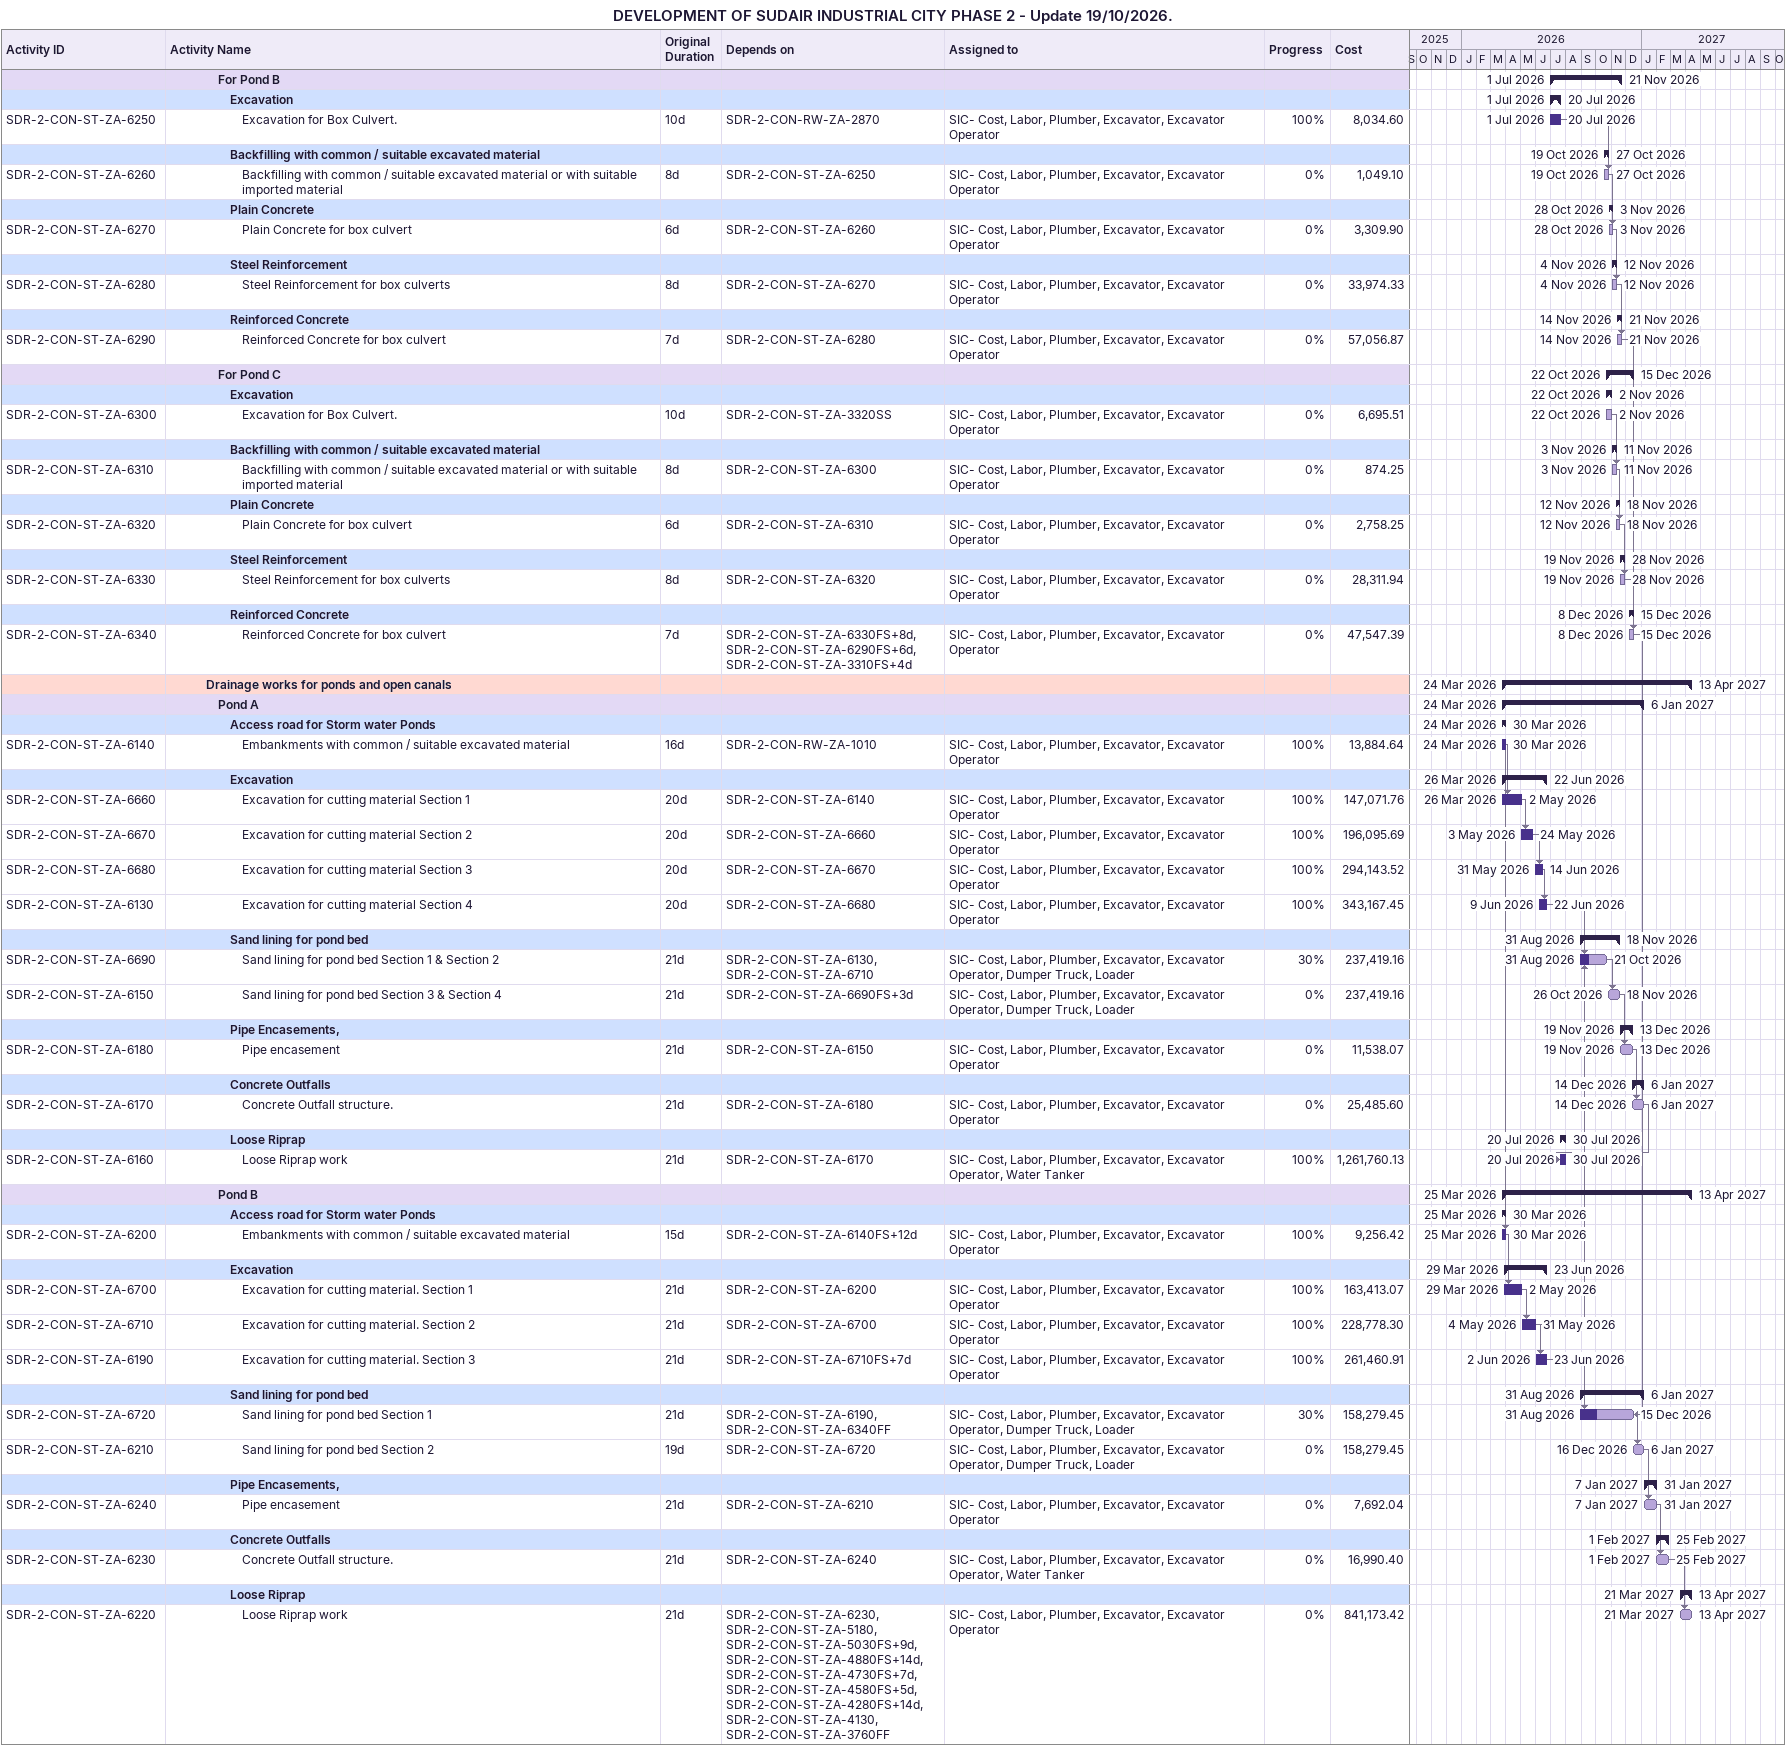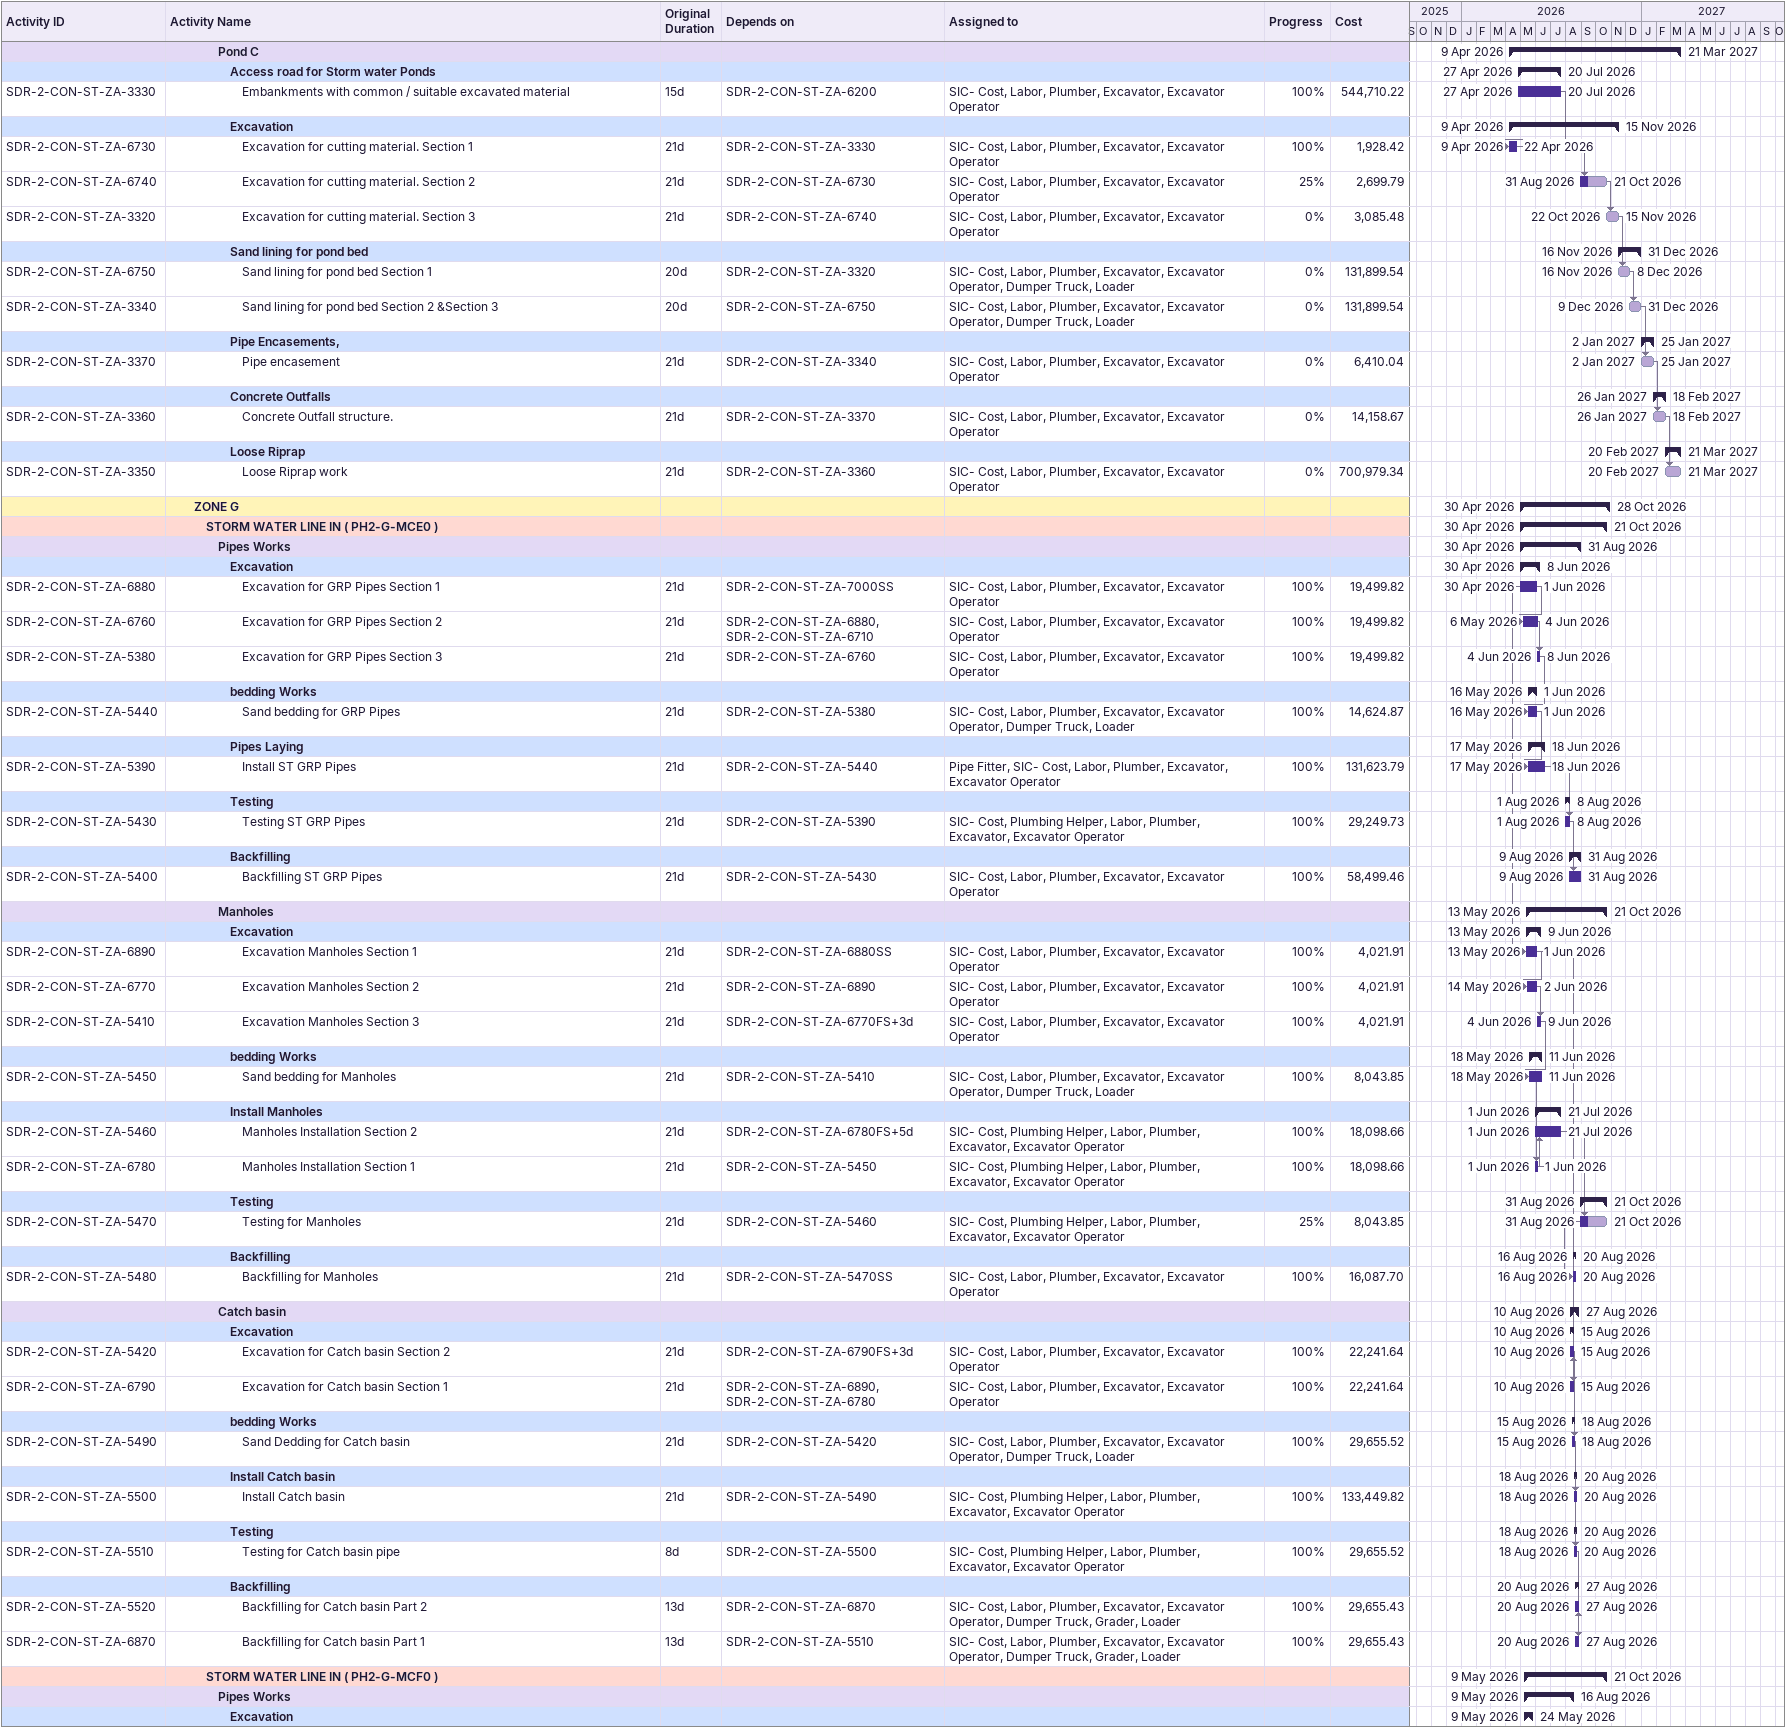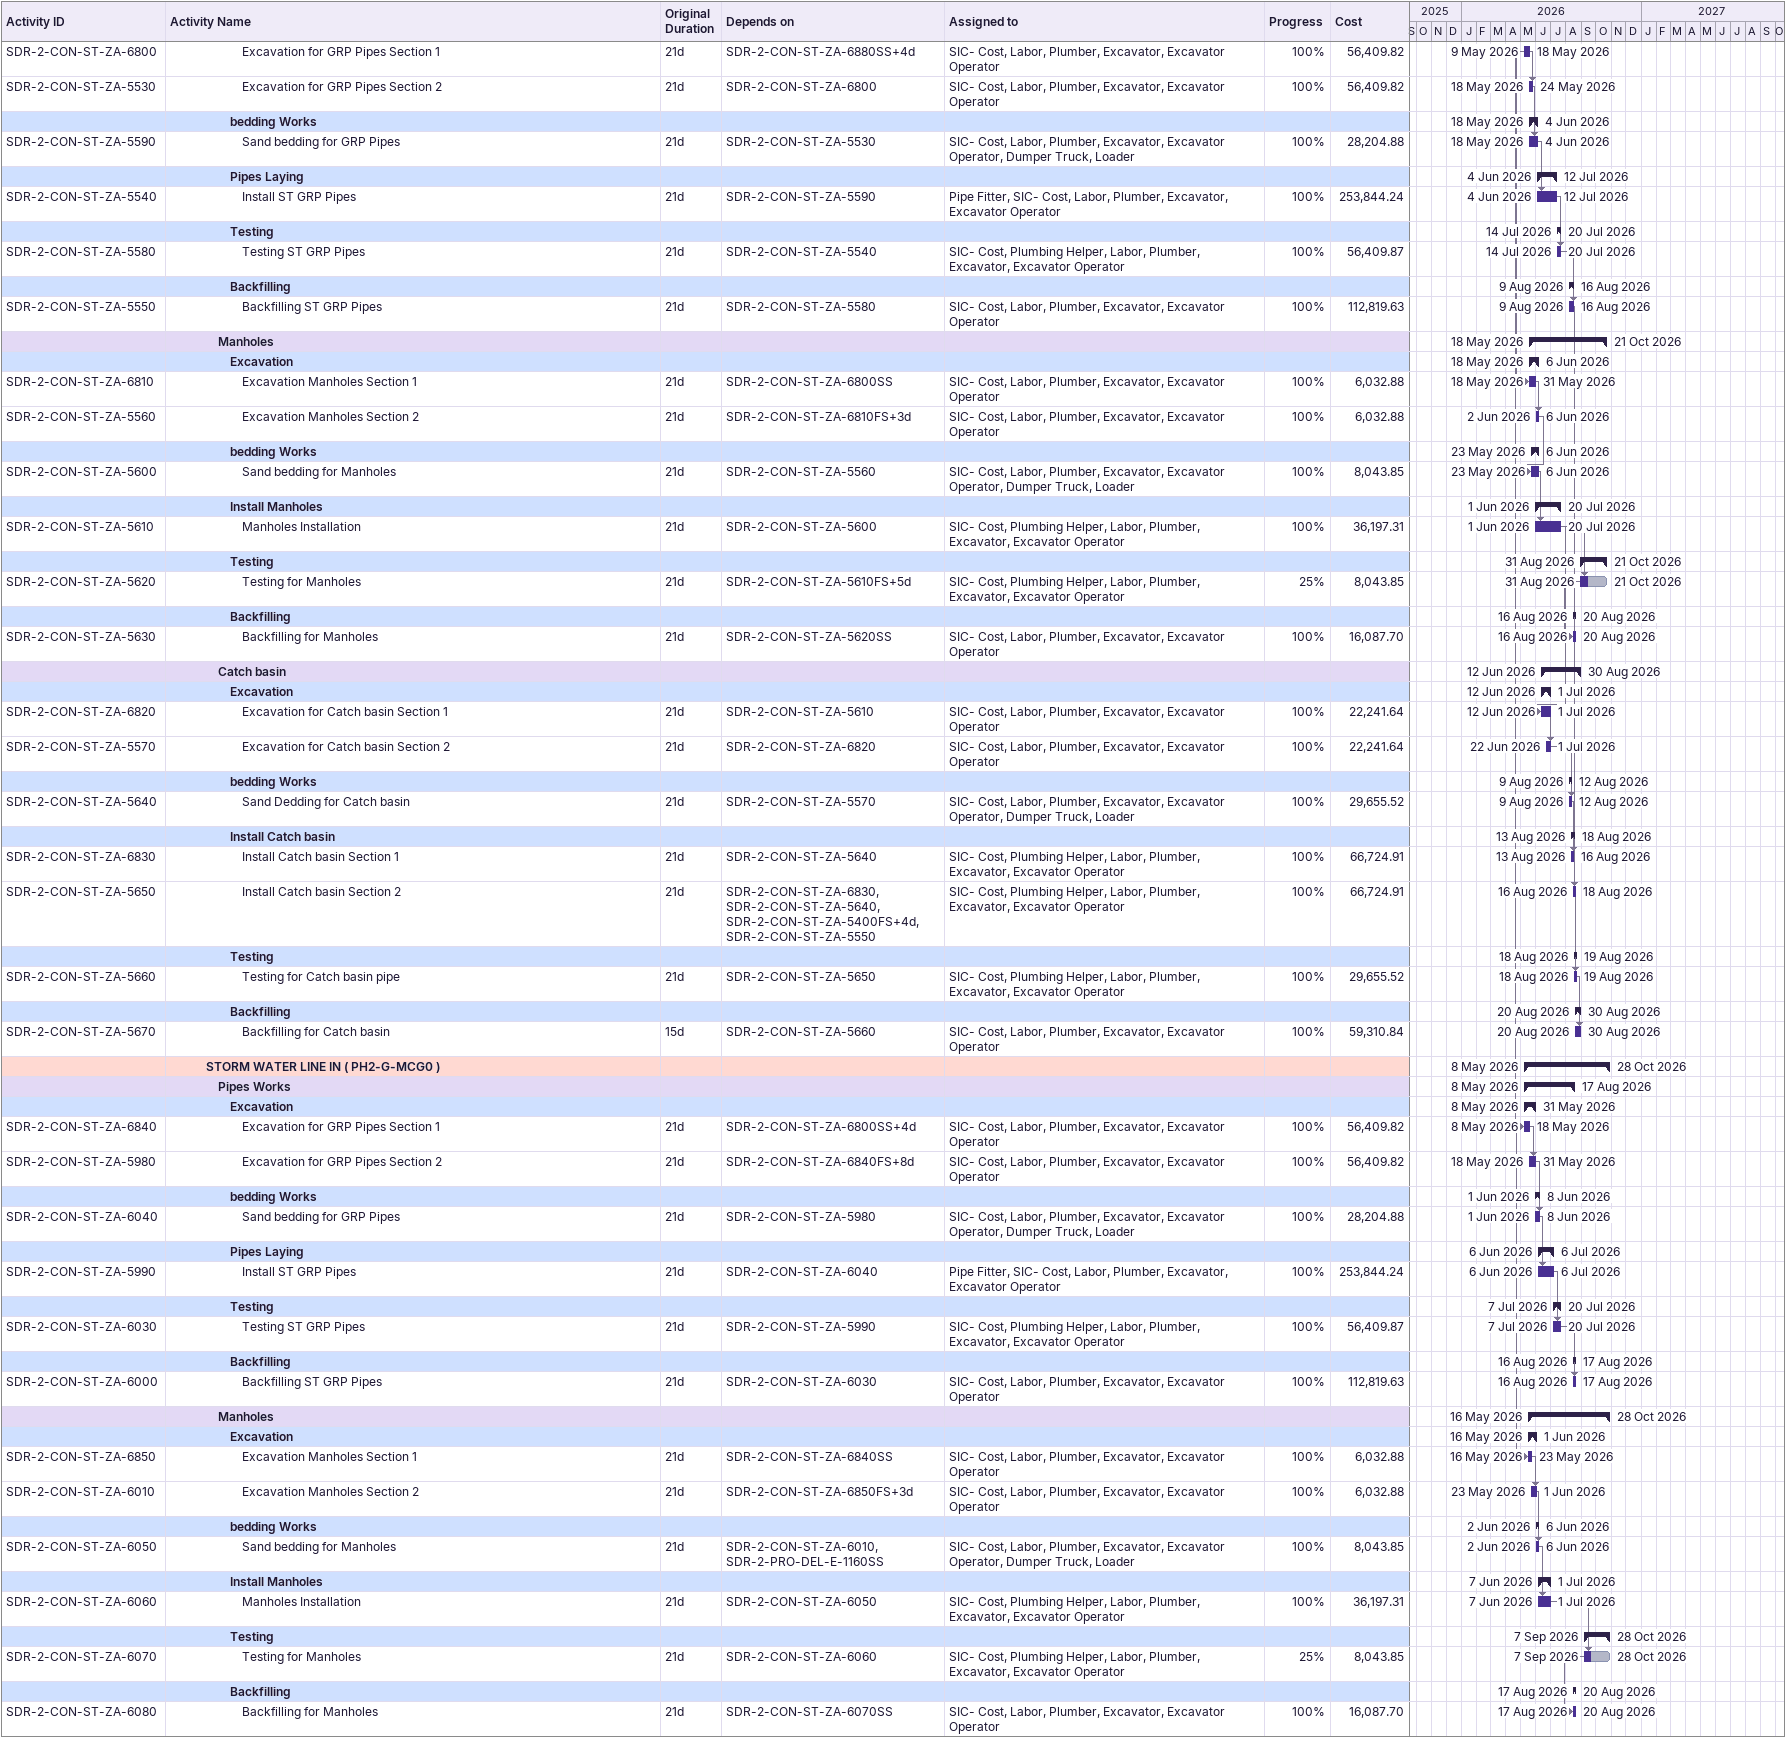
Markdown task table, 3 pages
DEVELOPMENT OF SUDAIR INDUSTRIAL CITY PHASE 2 - Update 19/10/2026.

| ID | Level | Task | Original duration | Start | Finish | Predecessors | Resources | % complete | Cost |
|---|---|---|---|---|---|---|---|---|---|
|  | 5 | **For Pond B** |  | 2026-07-01 | 2026-11-21 |  |  |  |  |
|  | 6 | **Excavation** |  | 2026-07-01 | 2026-07-20 |  |  |  |  |
| SDR-2-CON-ST-ZA-6250 | 7 | Excavation for Box Culvert. | 10d | 2026-07-01 | 2026-07-20 | SDR-2-CON-RW-ZA-2870 | SIC- Cost, Labor, Plumber, Excavator, Excavator Operator | 100 | 8034.60 |
|  | 6 | **Backfilling with common / suitable excavated material** |  | 2026-10-19 | 2026-10-27 |  |  |  |  |
| SDR-2-CON-ST-ZA-6260 | 7 | Backfilling with common / suitable excavated material or with suitable imported material | 8d | 2026-10-19 | 2026-10-27 | SDR-2-CON-ST-ZA-6250 | SIC- Cost, Labor, Plumber, Excavator, Excavator Operator | 0 | 1049.10 |
|  | 6 | **Plain Concrete** |  | 2026-10-28 | 2026-11-03 |  |  |  |  |
| SDR-2-CON-ST-ZA-6270 | 7 | Plain Concrete for box culvert | 6d | 2026-10-28 | 2026-11-03 | SDR-2-CON-ST-ZA-6260 | SIC- Cost, Labor, Plumber, Excavator, Excavator Operator | 0 | 3309.90 |
|  | 6 | **Steel Reinforcement** |  | 2026-11-04 | 2026-11-12 |  |  |  |  |
| SDR-2-CON-ST-ZA-6280 | 7 | Steel Reinforcement for box culverts | 8d | 2026-11-04 | 2026-11-12 | SDR-2-CON-ST-ZA-6270 | SIC- Cost, Labor, Plumber, Excavator, Excavator Operator | 0 | 33974.33 |
|  | 6 | **Reinforced Concrete** |  | 2026-11-14 | 2026-11-21 |  |  |  |  |
| SDR-2-CON-ST-ZA-6290 | 7 | Reinforced Concrete for box culvert | 7d | 2026-11-14 | 2026-11-21 | SDR-2-CON-ST-ZA-6280 | SIC- Cost, Labor, Plumber, Excavator, Excavator Operator | 0 | 57056.87 |
|  | 5 | **For Pond C** |  | 2026-10-22 | 2026-12-15 |  |  |  |  |
|  | 6 | **Excavation** |  | 2026-10-22 | 2026-11-02 |  |  |  |  |
| SDR-2-CON-ST-ZA-6300 | 7 | Excavation for Box Culvert. | 10d | 2026-10-22 | 2026-11-02 | SDR-2-CON-ST-ZA-3320SS | SIC- Cost, Labor, Plumber, Excavator, Excavator Operator | 0 | 6695.51 |
|  | 6 | **Backfilling with common / suitable excavated material** |  | 2026-11-03 | 2026-11-11 |  |  |  |  |
| SDR-2-CON-ST-ZA-6310 | 7 | Backfilling with common / suitable excavated material or with suitable imported material | 8d | 2026-11-03 | 2026-11-11 | SDR-2-CON-ST-ZA-6300 | SIC- Cost, Labor, Plumber, Excavator, Excavator Operator | 0 | 874.25 |
|  | 6 | **Plain Concrete** |  | 2026-11-12 | 2026-11-18 |  |  |  |  |
| SDR-2-CON-ST-ZA-6320 | 7 | Plain Concrete for box culvert | 6d | 2026-11-12 | 2026-11-18 | SDR-2-CON-ST-ZA-6310 | SIC- Cost, Labor, Plumber, Excavator, Excavator Operator | 0 | 2758.25 |
|  | 6 | **Steel Reinforcement** |  | 2026-11-19 | 2026-11-28 |  |  |  |  |
| SDR-2-CON-ST-ZA-6330 | 7 | Steel Reinforcement for box culverts | 8d | 2026-11-19 | 2026-11-28 | SDR-2-CON-ST-ZA-6320 | SIC- Cost, Labor, Plumber, Excavator, Excavator Operator | 0 | 28311.94 |
|  | 6 | **Reinforced Concrete** |  | 2026-12-08 | 2026-12-15 |  |  |  |  |
| SDR-2-CON-ST-ZA-6340 | 7 | Reinforced Concrete for box culvert | 7d | 2026-12-08 | 2026-12-15 | SDR-2-CON-ST-ZA-6330FS+8d, SDR-2-CON-ST-ZA-6290FS+6d, SDR-2-CON-ST-ZA-3310FS+4d | SIC- Cost, Labor, Plumber, Excavator, Excavator Operator | 0 | 47547.39 |
|  | 4 | **Drainage works for ponds and open canals** |  | 2026-03-24 | 2027-04-13 |  |  |  |  |
|  | 5 | **Pond A** |  | 2026-03-24 | 2027-01-06 |  |  |  |  |
|  | 6 | **Access road for Storm water Ponds** |  | 2026-03-24 | 2026-03-30 |  |  |  |  |
| SDR-2-CON-ST-ZA-6140 | 7 | Embankments with common / suitable excavated material | 16d | 2026-03-24 | 2026-03-30 | SDR-2-CON-RW-ZA-1010 | SIC- Cost, Labor, Plumber, Excavator, Excavator Operator | 100 | 13884.64 |
|  | 6 | **Excavation** |  | 2026-03-26 | 2026-06-22 |  |  |  |  |
| SDR-2-CON-ST-ZA-6660 | 7 | Excavation for cutting material Section 1 | 20d | 2026-03-26 | 2026-05-02 | SDR-2-CON-ST-ZA-6140 | SIC- Cost, Labor, Plumber, Excavator, Excavator Operator | 100 | 147071.76 |
| SDR-2-CON-ST-ZA-6670 | 7 | Excavation for cutting material Section 2 | 20d | 2026-05-03 | 2026-05-24 | SDR-2-CON-ST-ZA-6660 | SIC- Cost, Labor, Plumber, Excavator, Excavator Operator | 100 | 196095.69 |
| SDR-2-CON-ST-ZA-6680 | 7 | Excavation for cutting material Section 3 | 20d | 2026-05-31 | 2026-06-14 | SDR-2-CON-ST-ZA-6670 | SIC- Cost, Labor, Plumber, Excavator, Excavator Operator | 100 | 294143.52 |
| SDR-2-CON-ST-ZA-6130 | 7 | Excavation for cutting material Section 4 | 20d | 2026-06-09 | 2026-06-22 | SDR-2-CON-ST-ZA-6680 | SIC- Cost, Labor, Plumber, Excavator, Excavator Operator | 100 | 343167.45 |
|  | 6 | **Sand lining for pond bed** |  | 2026-08-31 | 2026-11-18 |  |  |  |  |
| SDR-2-CON-ST-ZA-6690 | 7 | Sand lining for pond bed Section 1 & Section 2 | 21d | 2026-08-31 | 2026-10-21 | SDR-2-CON-ST-ZA-6130, SDR-2-CON-ST-ZA-6710 | SIC- Cost, Labor, Plumber, Excavator, Excavator Operator, Dumper Truck, Loader | 30 | 237419.16 |
| SDR-2-CON-ST-ZA-6150 | 7 | Sand lining for pond bed Section 3 & Section 4 | 21d | 2026-10-26 | 2026-11-18 | SDR-2-CON-ST-ZA-6690FS+3d | SIC- Cost, Labor, Plumber, Excavator, Excavator Operator, Dumper Truck, Loader | 0 | 237419.16 |
|  | 6 | **Pipe Encasements,** |  | 2026-11-19 | 2026-12-13 |  |  |  |  |
| SDR-2-CON-ST-ZA-6180 | 7 | Pipe encasement | 21d | 2026-11-19 | 2026-12-13 | SDR-2-CON-ST-ZA-6150 | SIC- Cost, Labor, Plumber, Excavator, Excavator Operator | 0 | 11538.07 |
|  | 6 | **Concrete Outfalls** |  | 2026-12-14 | 2027-01-06 |  |  |  |  |
| SDR-2-CON-ST-ZA-6170 | 7 | Concrete Outfall structure. | 21d | 2026-12-14 | 2027-01-06 | SDR-2-CON-ST-ZA-6180 | SIC- Cost, Labor, Plumber, Excavator, Excavator Operator | 0 | 25485.60 |
|  | 6 | **Loose Riprap** |  | 2026-07-20 | 2026-07-30 |  |  |  |  |
| SDR-2-CON-ST-ZA-6160 | 7 | Loose Riprap work | 21d | 2026-07-20 | 2026-07-30 | SDR-2-CON-ST-ZA-6170 | SIC- Cost, Labor, Plumber, Excavator, Excavator Operator, Water Tanker | 100 | 1261760.13 |
|  | 5 | **Pond B** |  | 2026-03-25 | 2027-04-13 |  |  |  |  |
|  | 6 | **Access road for Storm water Ponds** |  | 2026-03-25 | 2026-03-30 |  |  |  |  |
| SDR-2-CON-ST-ZA-6200 | 7 | Embankments with common / suitable excavated material | 15d | 2026-03-25 | 2026-03-30 | SDR-2-CON-ST-ZA-6140FS+12d | SIC- Cost, Labor, Plumber, Excavator, Excavator Operator | 100 | 9256.42 |
|  | 6 | **Excavation** |  | 2026-03-29 | 2026-06-23 |  |  |  |  |
| SDR-2-CON-ST-ZA-6700 | 7 | Excavation for cutting material. Section 1 | 21d | 2026-03-29 | 2026-05-02 | SDR-2-CON-ST-ZA-6200 | SIC- Cost, Labor, Plumber, Excavator, Excavator Operator | 100 | 163413.07 |
| SDR-2-CON-ST-ZA-6710 | 7 | Excavation for cutting material. Section 2 | 21d | 2026-05-04 | 2026-05-31 | SDR-2-CON-ST-ZA-6700 | SIC- Cost, Labor, Plumber, Excavator, Excavator Operator | 100 | 228778.30 |
| SDR-2-CON-ST-ZA-6190 | 7 | Excavation for cutting material. Section 3 | 21d | 2026-06-02 | 2026-06-23 | SDR-2-CON-ST-ZA-6710FS+7d | SIC- Cost, Labor, Plumber, Excavator, Excavator Operator | 100 | 261460.91 |
|  | 6 | **Sand lining for pond bed** |  | 2026-08-31 | 2027-01-06 |  |  |  |  |
| SDR-2-CON-ST-ZA-6720 | 7 | Sand lining for pond bed Section 1 | 21d | 2026-08-31 | 2026-12-15 | SDR-2-CON-ST-ZA-6190, SDR-2-CON-ST-ZA-6340FF | SIC- Cost, Labor, Plumber, Excavator, Excavator Operator, Dumper Truck, Loader | 30 | 158279.45 |
| SDR-2-CON-ST-ZA-6210 | 7 | Sand lining for pond bed Section 2 | 19d | 2026-12-16 | 2027-01-06 | SDR-2-CON-ST-ZA-6720 | SIC- Cost, Labor, Plumber, Excavator, Excavator Operator, Dumper Truck, Loader | 0 | 158279.45 |
|  | 6 | **Pipe Encasements,** |  | 2027-01-07 | 2027-01-31 |  |  |  |  |
| SDR-2-CON-ST-ZA-6240 | 7 | Pipe encasement | 21d | 2027-01-07 | 2027-01-31 | SDR-2-CON-ST-ZA-6210 | SIC- Cost, Labor, Plumber, Excavator, Excavator Operator | 0 | 7692.04 |
|  | 6 | **Concrete Outfalls** |  | 2027-02-01 | 2027-02-25 |  |  |  |  |
| SDR-2-CON-ST-ZA-6230 | 7 | Concrete Outfall structure. | 21d | 2027-02-01 | 2027-02-25 | SDR-2-CON-ST-ZA-6240 | SIC- Cost, Labor, Plumber, Excavator, Excavator Operator, Water Tanker | 0 | 16990.40 |
|  | 6 | **Loose Riprap** |  | 2027-03-21 | 2027-04-13 |  |  |  |  |
| SDR-2-CON-ST-ZA-6220 | 7 | Loose Riprap work | 21d | 2027-03-21 | 2027-04-13 | SDR-2-CON-ST-ZA-6230, SDR-2-CON-ST-ZA-5180, SDR-2-CON-ST-ZA-5030FS+9d, SDR-2-CON-ST-ZA-4880FS+14d, SDR-2-CON-ST-ZA-4730FS+7d, SDR-2-CON-ST-ZA-4580FS+5d, SDR-2-CON-ST-ZA-4280FS+14d, SDR-2-CON-ST-ZA-4130, SDR-2-CON-ST-ZA-3760FF | SIC- Cost, Labor, Plumber, Excavator, Excavator Operator | 0 | 841173.42 |
|  | 5 | **Pond C** |  | 2026-04-09 | 2027-03-21 |  |  |  |  |
|  | 6 | **Access road for Storm water Ponds** |  | 2026-04-27 | 2026-07-20 |  |  |  |  |
| SDR-2-CON-ST-ZA-3330 | 7 | Embankments with common / suitable excavated material | 15d | 2026-04-27 | 2026-07-20 | SDR-2-CON-ST-ZA-6200 | SIC- Cost, Labor, Plumber, Excavator, Excavator Operator | 100 | 544710.22 |
|  | 6 | **Excavation** |  | 2026-04-09 | 2026-11-15 |  |  |  |  |
| SDR-2-CON-ST-ZA-6730 | 7 | Excavation for cutting material. Section 1 | 21d | 2026-04-09 | 2026-04-22 | SDR-2-CON-ST-ZA-3330 | SIC- Cost, Labor, Plumber, Excavator, Excavator Operator | 100 | 1928.42 |
| SDR-2-CON-ST-ZA-6740 | 7 | Excavation for cutting material. Section 2 | 21d | 2026-08-31 | 2026-10-21 | SDR-2-CON-ST-ZA-6730 | SIC- Cost, Labor, Plumber, Excavator, Excavator Operator | 25 | 2699.79 |
| SDR-2-CON-ST-ZA-3320 | 7 | Excavation for cutting material. Section 3 | 21d | 2026-10-22 | 2026-11-15 | SDR-2-CON-ST-ZA-6740 | SIC- Cost, Labor, Plumber, Excavator, Excavator Operator | 0 | 3085.48 |
|  | 6 | **Sand lining for pond bed** |  | 2026-11-16 | 2026-12-31 |  |  |  |  |
| SDR-2-CON-ST-ZA-6750 | 7 | Sand lining for pond bed Section 1 | 20d | 2026-11-16 | 2026-12-08 | SDR-2-CON-ST-ZA-3320 | SIC- Cost, Labor, Plumber, Excavator, Excavator Operator, Dumper Truck, Loader | 0 | 131899.54 |
| SDR-2-CON-ST-ZA-3340 | 7 | Sand lining for pond bed Section 2 &Section 3 | 20d | 2026-12-09 | 2026-12-31 | SDR-2-CON-ST-ZA-6750 | SIC- Cost, Labor, Plumber, Excavator, Excavator Operator, Dumper Truck, Loader | 0 | 131899.54 |
|  | 6 | **Pipe Encasements,** |  | 2027-01-02 | 2027-01-25 |  |  |  |  |
| SDR-2-CON-ST-ZA-3370 | 7 | Pipe encasement | 21d | 2027-01-02 | 2027-01-25 | SDR-2-CON-ST-ZA-3340 | SIC- Cost, Labor, Plumber, Excavator, Excavator Operator | 0 | 6410.04 |
|  | 6 | **Concrete Outfalls** |  | 2027-01-26 | 2027-02-18 |  |  |  |  |
| SDR-2-CON-ST-ZA-3360 | 7 | Concrete Outfall structure. | 21d | 2027-01-26 | 2027-02-18 | SDR-2-CON-ST-ZA-3370 | SIC- Cost, Labor, Plumber, Excavator, Excavator Operator | 0 | 14158.67 |
|  | 6 | **Loose Riprap** |  | 2027-02-20 | 2027-03-21 |  |  |  |  |
| SDR-2-CON-ST-ZA-3350 | 7 | Loose Riprap work | 21d | 2027-02-20 | 2027-03-21 | SDR-2-CON-ST-ZA-3360 | SIC- Cost, Labor, Plumber, Excavator, Excavator Operator | 0 | 700979.34 |
|  | 3 | **ZONE G** |  | 2026-04-30 | 2026-10-28 |  |  |  |  |
|  | 4 | **STORM WATER LINE IN ( PH2-G-MCE0 )** |  | 2026-04-30 | 2026-10-21 |  |  |  |  |
|  | 5 | **Pipes Works** |  | 2026-04-30 | 2026-08-31 |  |  |  |  |
|  | 6 | **Excavation** |  | 2026-04-30 | 2026-06-08 |  |  |  |  |
| SDR-2-CON-ST-ZA-6880 | 7 | Excavation for GRP Pipes Section 1 | 21d | 2026-04-30 | 2026-06-01 | SDR-2-CON-ST-ZA-7000SS | SIC- Cost, Labor, Plumber, Excavator, Excavator Operator | 100 | 19499.82 |
| SDR-2-CON-ST-ZA-6760 | 7 | Excavation for GRP Pipes Section 2 | 21d | 2026-05-06 | 2026-06-04 | SDR-2-CON-ST-ZA-6880, SDR-2-CON-ST-ZA-6710 | SIC- Cost, Labor, Plumber, Excavator, Excavator Operator | 100 | 19499.82 |
| SDR-2-CON-ST-ZA-5380 | 7 | Excavation for GRP Pipes Section 3 | 21d | 2026-06-04 | 2026-06-08 | SDR-2-CON-ST-ZA-6760 | SIC- Cost, Labor, Plumber, Excavator, Excavator Operator | 100 | 19499.82 |
|  | 6 | **bedding Works** |  | 2026-05-16 | 2026-06-01 |  |  |  |  |
| SDR-2-CON-ST-ZA-5440 | 7 | Sand bedding for GRP Pipes | 21d | 2026-05-16 | 2026-06-01 | SDR-2-CON-ST-ZA-5380 | SIC- Cost, Labor, Plumber, Excavator, Excavator Operator, Dumper Truck, Loader | 100 | 14624.87 |
|  | 6 | **Pipes Laying** |  | 2026-05-17 | 2026-06-18 |  |  |  |  |
| SDR-2-CON-ST-ZA-5390 | 7 | Install ST GRP Pipes | 21d | 2026-05-17 | 2026-06-18 | SDR-2-CON-ST-ZA-5440 | Pipe Fitter, SIC- Cost, Labor, Plumber, Excavator, Excavator Operator | 100 | 131623.79 |
|  | 6 | **Testing** |  | 2026-08-01 | 2026-08-08 |  |  |  |  |
| SDR-2-CON-ST-ZA-5430 | 7 | Testing ST GRP Pipes | 21d | 2026-08-01 | 2026-08-08 | SDR-2-CON-ST-ZA-5390 | SIC- Cost, Plumbing Helper, Labor, Plumber, Excavator, Excavator Operator | 100 | 29249.73 |
|  | 6 | **Backfilling** |  | 2026-08-09 | 2026-08-31 |  |  |  |  |
| SDR-2-CON-ST-ZA-5400 | 7 | Backfilling ST GRP Pipes | 21d | 2026-08-09 | 2026-08-31 | SDR-2-CON-ST-ZA-5430 | SIC- Cost, Labor, Plumber, Excavator, Excavator Operator | 100 | 58499.46 |
|  | 5 | **Manholes** |  | 2026-05-13 | 2026-10-21 |  |  |  |  |
|  | 6 | **Excavation** |  | 2026-05-13 | 2026-06-09 |  |  |  |  |
| SDR-2-CON-ST-ZA-6890 | 7 | Excavation Manholes Section 1 | 21d | 2026-05-13 | 2026-06-01 | SDR-2-CON-ST-ZA-6880SS | SIC- Cost, Labor, Plumber, Excavator, Excavator Operator | 100 | 4021.91 |
| SDR-2-CON-ST-ZA-6770 | 7 | Excavation Manholes Section 2 | 21d | 2026-05-14 | 2026-06-02 | SDR-2-CON-ST-ZA-6890 | SIC- Cost, Labor, Plumber, Excavator, Excavator Operator | 100 | 4021.91 |
| SDR-2-CON-ST-ZA-5410 | 7 | Excavation Manholes Section 3 | 21d | 2026-06-04 | 2026-06-09 | SDR-2-CON-ST-ZA-6770FS+3d | SIC- Cost, Labor, Plumber, Excavator, Excavator Operator | 100 | 4021.91 |
|  | 6 | **bedding Works** |  | 2026-05-18 | 2026-06-11 |  |  |  |  |
| SDR-2-CON-ST-ZA-5450 | 7 | Sand bedding for Manholes | 21d | 2026-05-18 | 2026-06-11 | SDR-2-CON-ST-ZA-5410 | SIC- Cost, Labor, Plumber, Excavator, Excavator Operator, Dumper Truck, Loader | 100 | 8043.85 |
|  | 6 | **Install Manholes** |  | 2026-06-01 | 2026-07-21 |  |  |  |  |
| SDR-2-CON-ST-ZA-5460 | 7 | Manholes Installation Section 2 | 21d | 2026-06-01 | 2026-07-21 | SDR-2-CON-ST-ZA-6780FS+5d | SIC- Cost, Plumbing Helper, Labor, Plumber, Excavator, Excavator Operator | 100 | 18098.66 |
| SDR-2-CON-ST-ZA-6780 | 7 | Manholes Installation Section 1 | 21d | 2026-06-01 | 2026-06-01 | SDR-2-CON-ST-ZA-5450 | SIC- Cost, Plumbing Helper, Labor, Plumber, Excavator, Excavator Operator | 100 | 18098.66 |
|  | 6 | **Testing** |  | 2026-08-31 | 2026-10-21 |  |  |  |  |
| SDR-2-CON-ST-ZA-5470 | 7 | Testing for Manholes | 21d | 2026-08-31 | 2026-10-21 | SDR-2-CON-ST-ZA-5460 | SIC- Cost, Plumbing Helper, Labor, Plumber, Excavator, Excavator Operator | 25 | 8043.85 |
|  | 6 | **Backfilling** |  | 2026-08-16 | 2026-08-20 |  |  |  |  |
| SDR-2-CON-ST-ZA-5480 | 7 | Backfilling for Manholes | 21d | 2026-08-16 | 2026-08-20 | SDR-2-CON-ST-ZA-5470SS | SIC- Cost, Labor, Plumber, Excavator, Excavator Operator | 100 | 16087.70 |
|  | 5 | **Catch basin** |  | 2026-08-10 | 2026-08-27 |  |  |  |  |
|  | 6 | **Excavation** |  | 2026-08-10 | 2026-08-15 |  |  |  |  |
| SDR-2-CON-ST-ZA-5420 | 7 | Excavation for Catch basin Section 2 | 21d | 2026-08-10 | 2026-08-15 | SDR-2-CON-ST-ZA-6790FS+3d | SIC- Cost, Labor, Plumber, Excavator, Excavator Operator | 100 | 22241.64 |
| SDR-2-CON-ST-ZA-6790 | 7 | Excavation for Catch basin Section 1 | 21d | 2026-08-10 | 2026-08-15 | SDR-2-CON-ST-ZA-6890, SDR-2-CON-ST-ZA-6780 | SIC- Cost, Labor, Plumber, Excavator, Excavator Operator | 100 | 22241.64 |
|  | 6 | **bedding Works** |  | 2026-08-15 | 2026-08-18 |  |  |  |  |
| SDR-2-CON-ST-ZA-5490 | 7 | Sand Dedding for Catch basin | 21d | 2026-08-15 | 2026-08-18 | SDR-2-CON-ST-ZA-5420 | SIC- Cost, Labor, Plumber, Excavator, Excavator Operator, Dumper Truck, Loader | 100 | 29655.52 |
|  | 6 | **Install Catch basin** |  | 2026-08-18 | 2026-08-20 |  |  |  |  |
| SDR-2-CON-ST-ZA-5500 | 7 | Install Catch basin | 21d | 2026-08-18 | 2026-08-20 | SDR-2-CON-ST-ZA-5490 | SIC- Cost, Plumbing Helper, Labor, Plumber, Excavator, Excavator Operator | 100 | 133449.82 |
|  | 6 | **Testing** |  | 2026-08-18 | 2026-08-20 |  |  |  |  |
| SDR-2-CON-ST-ZA-5510 | 7 | Testing for Catch basin pipe | 8d | 2026-08-18 | 2026-08-20 | SDR-2-CON-ST-ZA-5500 | SIC- Cost, Plumbing Helper, Labor, Plumber, Excavator, Excavator Operator | 100 | 29655.52 |
|  | 6 | **Backfilling** |  | 2026-08-20 | 2026-08-27 |  |  |  |  |
| SDR-2-CON-ST-ZA-5520 | 7 | Backfilling for Catch basin Part 2 | 13d | 2026-08-20 | 2026-08-27 | SDR-2-CON-ST-ZA-6870 | SIC- Cost, Labor, Plumber, Excavator, Excavator Operator, Dumper Truck, Grader, Loader | 100 | 29655.43 |
| SDR-2-CON-ST-ZA-6870 | 7 | Backfilling for Catch basin Part 1 | 13d | 2026-08-20 | 2026-08-27 | SDR-2-CON-ST-ZA-5510 | SIC- Cost, Labor, Plumber, Excavator, Excavator Operator, Dumper Truck, Grader, Loader | 100 | 29655.43 |
|  | 4 | **STORM WATER LINE IN ( PH2-G-MCF0 )** |  | 2026-05-09 | 2026-10-21 |  |  |  |  |
|  | 5 | **Pipes Works** |  | 2026-05-09 | 2026-08-16 |  |  |  |  |
|  | 6 | **Excavation** |  | 2026-05-09 | 2026-05-24 |  |  |  |  |
| SDR-2-CON-ST-ZA-6800 | 7 | Excavation for GRP Pipes Section 1 | 21d | 2026-05-09 | 2026-05-18 | SDR-2-CON-ST-ZA-6880SS+4d | SIC- Cost, Labor, Plumber, Excavator, Excavator Operator | 100 | 56409.82 |
| SDR-2-CON-ST-ZA-5530 | 7 | Excavation for GRP Pipes Section 2 | 21d | 2026-05-18 | 2026-05-24 | SDR-2-CON-ST-ZA-6800 | SIC- Cost, Labor, Plumber, Excavator, Excavator Operator | 100 | 56409.82 |
|  | 6 | **bedding Works** |  | 2026-05-18 | 2026-06-04 |  |  |  |  |
| SDR-2-CON-ST-ZA-5590 | 7 | Sand bedding for GRP Pipes | 21d | 2026-05-18 | 2026-06-04 | SDR-2-CON-ST-ZA-5530 | SIC- Cost, Labor, Plumber, Excavator, Excavator Operator, Dumper Truck, Loader | 100 | 28204.88 |
|  | 6 | **Pipes Laying** |  | 2026-06-04 | 2026-07-12 |  |  |  |  |
| SDR-2-CON-ST-ZA-5540 | 7 | Install ST GRP Pipes | 21d | 2026-06-04 | 2026-07-12 | SDR-2-CON-ST-ZA-5590 | Pipe Fitter, SIC- Cost, Labor, Plumber, Excavator, Excavator Operator | 100 | 253844.24 |
|  | 6 | **Testing** |  | 2026-07-14 | 2026-07-20 |  |  |  |  |
| SDR-2-CON-ST-ZA-5580 | 7 | Testing ST GRP Pipes | 21d | 2026-07-14 | 2026-07-20 | SDR-2-CON-ST-ZA-5540 | SIC- Cost, Plumbing Helper, Labor, Plumber, Excavator, Excavator Operator | 100 | 56409.87 |
|  | 6 | **Backfilling** |  | 2026-08-09 | 2026-08-16 |  |  |  |  |
| SDR-2-CON-ST-ZA-5550 | 7 | Backfilling ST GRP Pipes | 21d | 2026-08-09 | 2026-08-16 | SDR-2-CON-ST-ZA-5580 | SIC- Cost, Labor, Plumber, Excavator, Excavator Operator | 100 | 112819.63 |
|  | 5 | **Manholes** |  | 2026-05-18 | 2026-10-21 |  |  |  |  |
|  | 6 | **Excavation** |  | 2026-05-18 | 2026-06-06 |  |  |  |  |
| SDR-2-CON-ST-ZA-6810 | 7 | Excavation Manholes Section 1 | 21d | 2026-05-18 | 2026-05-31 | SDR-2-CON-ST-ZA-6800SS | SIC- Cost, Labor, Plumber, Excavator, Excavator Operator | 100 | 6032.88 |
| SDR-2-CON-ST-ZA-5560 | 7 | Excavation Manholes Section 2 | 21d | 2026-06-02 | 2026-06-06 | SDR-2-CON-ST-ZA-6810FS+3d | SIC- Cost, Labor, Plumber, Excavator, Excavator Operator | 100 | 6032.88 |
|  | 6 | **bedding Works** |  | 2026-05-23 | 2026-06-06 |  |  |  |  |
| SDR-2-CON-ST-ZA-5600 | 7 | Sand bedding for Manholes | 21d | 2026-05-23 | 2026-06-06 | SDR-2-CON-ST-ZA-5560 | SIC- Cost, Labor, Plumber, Excavator, Excavator Operator, Dumper Truck, Loader | 100 | 8043.85 |
|  | 6 | **Install Manholes** |  | 2026-06-01 | 2026-07-20 |  |  |  |  |
| SDR-2-CON-ST-ZA-5610 | 7 | Manholes Installation | 21d | 2026-06-01 | 2026-07-20 | SDR-2-CON-ST-ZA-5600 | SIC- Cost, Plumbing Helper, Labor, Plumber, Excavator, Excavator Operator | 100 | 36197.31 |
|  | 6 | **Testing** |  | 2026-08-31 | 2026-10-21 |  |  |  |  |
| SDR-2-CON-ST-ZA-5620 | 7 | Testing for Manholes | 21d | 2026-08-31 | 2026-10-21 | SDR-2-CON-ST-ZA-5610FS+5d | SIC- Cost, Plumbing Helper, Labor, Plumber, Excavator, Excavator Operator | 25 | 8043.85 |
|  | 6 | **Backfilling** |  | 2026-08-16 | 2026-08-20 |  |  |  |  |
| SDR-2-CON-ST-ZA-5630 | 7 | Backfilling for Manholes | 21d | 2026-08-16 | 2026-08-20 | SDR-2-CON-ST-ZA-5620SS | SIC- Cost, Labor, Plumber, Excavator, Excavator Operator | 100 | 16087.70 |
|  | 5 | **Catch basin** |  | 2026-06-12 | 2026-08-30 |  |  |  |  |
|  | 6 | **Excavation** |  | 2026-06-12 | 2026-07-01 |  |  |  |  |
| SDR-2-CON-ST-ZA-6820 | 7 | Excavation for Catch basin Section 1 | 21d | 2026-06-12 | 2026-07-01 | SDR-2-CON-ST-ZA-5610 | SIC- Cost, Labor, Plumber, Excavator, Excavator Operator | 100 | 22241.64 |
| SDR-2-CON-ST-ZA-5570 | 7 | Excavation for Catch basin Section 2 | 21d | 2026-06-22 | 2026-07-01 | SDR-2-CON-ST-ZA-6820 | SIC- Cost, Labor, Plumber, Excavator, Excavator Operator | 100 | 22241.64 |
|  | 6 | **bedding Works** |  | 2026-08-09 | 2026-08-12 |  |  |  |  |
| SDR-2-CON-ST-ZA-5640 | 7 | Sand Dedding for Catch basin | 21d | 2026-08-09 | 2026-08-12 | SDR-2-CON-ST-ZA-5570 | SIC- Cost, Labor, Plumber, Excavator, Excavator Operator, Dumper Truck, Loader | 100 | 29655.52 |
|  | 6 | **Install Catch basin** |  | 2026-08-13 | 2026-08-18 |  |  |  |  |
| SDR-2-CON-ST-ZA-6830 | 7 | Install Catch basin Section 1 | 21d | 2026-08-13 | 2026-08-16 | SDR-2-CON-ST-ZA-5640 | SIC- Cost, Plumbing Helper, Labor, Plumber, Excavator, Excavator Operator | 100 | 66724.91 |
| SDR-2-CON-ST-ZA-5650 | 7 | Install Catch basin Section 2 | 21d | 2026-08-16 | 2026-08-18 | SDR-2-CON-ST-ZA-6830, SDR-2-CON-ST-ZA-5640, SDR-2-CON-ST-ZA-5400FS+4d, SDR-2-CON-ST-ZA-5550 | SIC- Cost, Plumbing Helper, Labor, Plumber, Excavator, Excavator Operator | 100 | 66724.91 |
|  | 6 | **Testing** |  | 2026-08-18 | 2026-08-19 |  |  |  |  |
| SDR-2-CON-ST-ZA-5660 | 7 | Testing for Catch basin pipe | 21d | 2026-08-18 | 2026-08-19 | SDR-2-CON-ST-ZA-5650 | SIC- Cost, Plumbing Helper, Labor, Plumber, Excavator, Excavator Operator | 100 | 29655.52 |
|  | 6 | **Backfilling** |  | 2026-08-20 | 2026-08-30 |  |  |  |  |
| SDR-2-CON-ST-ZA-5670 | 7 | Backfilling for Catch basin | 15d | 2026-08-20 | 2026-08-30 | SDR-2-CON-ST-ZA-5660 | SIC- Cost, Labor, Plumber, Excavator, Excavator Operator | 100 | 59310.84 |
|  | 4 | **STORM WATER LINE IN ( PH2-G-MCG0 )** |  | 2026-05-08 | 2026-10-28 |  |  |  |  |
|  | 5 | **Pipes Works** |  | 2026-05-08 | 2026-08-17 |  |  |  |  |
|  | 6 | **Excavation** |  | 2026-05-08 | 2026-05-31 |  |  |  |  |
| SDR-2-CON-ST-ZA-6840 | 7 | Excavation for GRP Pipes Section 1 | 21d | 2026-05-08 | 2026-05-18 | SDR-2-CON-ST-ZA-6800SS+4d | SIC- Cost, Labor, Plumber, Excavator, Excavator Operator | 100 | 56409.82 |
| SDR-2-CON-ST-ZA-5980 | 7 | Excavation for GRP Pipes Section 2 | 21d | 2026-05-18 | 2026-05-31 | SDR-2-CON-ST-ZA-6840FS+8d | SIC- Cost, Labor, Plumber, Excavator, Excavator Operator | 100 | 56409.82 |
|  | 6 | **bedding Works** |  | 2026-06-01 | 2026-06-08 |  |  |  |  |
| SDR-2-CON-ST-ZA-6040 | 7 | Sand bedding for GRP Pipes | 21d | 2026-06-01 | 2026-06-08 | SDR-2-CON-ST-ZA-5980 | SIC- Cost, Labor, Plumber, Excavator, Excavator Operator, Dumper Truck, Loader | 100 | 28204.88 |
|  | 6 | **Pipes Laying** |  | 2026-06-06 | 2026-07-06 |  |  |  |  |
| SDR-2-CON-ST-ZA-5990 | 7 | Install ST GRP Pipes | 21d | 2026-06-06 | 2026-07-06 | SDR-2-CON-ST-ZA-6040 | Pipe Fitter, SIC- Cost, Labor, Plumber, Excavator, Excavator Operator | 100 | 253844.24 |
|  | 6 | **Testing** |  | 2026-07-07 | 2026-07-20 |  |  |  |  |
| SDR-2-CON-ST-ZA-6030 | 7 | Testing ST GRP Pipes | 21d | 2026-07-07 | 2026-07-20 | SDR-2-CON-ST-ZA-5990 | SIC- Cost, Plumbing Helper, Labor, Plumber, Excavator, Excavator Operator | 100 | 56409.87 |
|  | 6 | **Backfilling** |  | 2026-08-16 | 2026-08-17 |  |  |  |  |
| SDR-2-CON-ST-ZA-6000 | 7 | Backfilling ST GRP Pipes | 21d | 2026-08-16 | 2026-08-17 | SDR-2-CON-ST-ZA-6030 | SIC- Cost, Labor, Plumber, Excavator, Excavator Operator | 100 | 112819.63 |
|  | 5 | **Manholes** |  | 2026-05-16 | 2026-10-28 |  |  |  |  |
|  | 6 | **Excavation** |  | 2026-05-16 | 2026-06-01 |  |  |  |  |
| SDR-2-CON-ST-ZA-6850 | 7 | Excavation Manholes Section 1 | 21d | 2026-05-16 | 2026-05-23 | SDR-2-CON-ST-ZA-6840SS | SIC- Cost, Labor, Plumber, Excavator, Excavator Operator | 100 | 6032.88 |
| SDR-2-CON-ST-ZA-6010 | 7 | Excavation Manholes Section 2 | 21d | 2026-05-23 | 2026-06-01 | SDR-2-CON-ST-ZA-6850FS+3d | SIC- Cost, Labor, Plumber, Excavator, Excavator Operator | 100 | 6032.88 |
|  | 6 | **bedding Works** |  | 2026-06-02 | 2026-06-06 |  |  |  |  |
| SDR-2-CON-ST-ZA-6050 | 7 | Sand bedding for Manholes | 21d | 2026-06-02 | 2026-06-06 | SDR-2-CON-ST-ZA-6010, SDR-2-PRO-DEL-E-1160SS | SIC- Cost, Labor, Plumber, Excavator, Excavator Operator, Dumper Truck, Loader | 100 | 8043.85 |
|  | 6 | **Install Manholes** |  | 2026-06-07 | 2026-07-01 |  |  |  |  |
| SDR-2-CON-ST-ZA-6060 | 7 | Manholes Installation | 21d | 2026-06-07 | 2026-07-01 | SDR-2-CON-ST-ZA-6050 | SIC- Cost, Plumbing Helper, Labor, Plumber, Excavator, Excavator Operator | 100 | 36197.31 |
|  | 6 | **Testing** |  | 2026-09-07 | 2026-10-28 |  |  |  |  |
| SDR-2-CON-ST-ZA-6070 | 7 | Testing for Manholes | 21d | 2026-09-07 | 2026-10-28 | SDR-2-CON-ST-ZA-6060 | SIC- Cost, Plumbing Helper, Labor, Plumber, Excavator, Excavator Operator | 25 | 8043.85 |
|  | 6 | **Backfilling** |  | 2026-08-17 | 2026-08-20 |  |  |  |  |
| SDR-2-CON-ST-ZA-6080 | 7 | Backfilling for Manholes | 21d | 2026-08-17 | 2026-08-20 | SDR-2-CON-ST-ZA-6070SS | SIC- Cost, Labor, Plumber, Excavator, Excavator Operator | 100 | 16087.70 |
